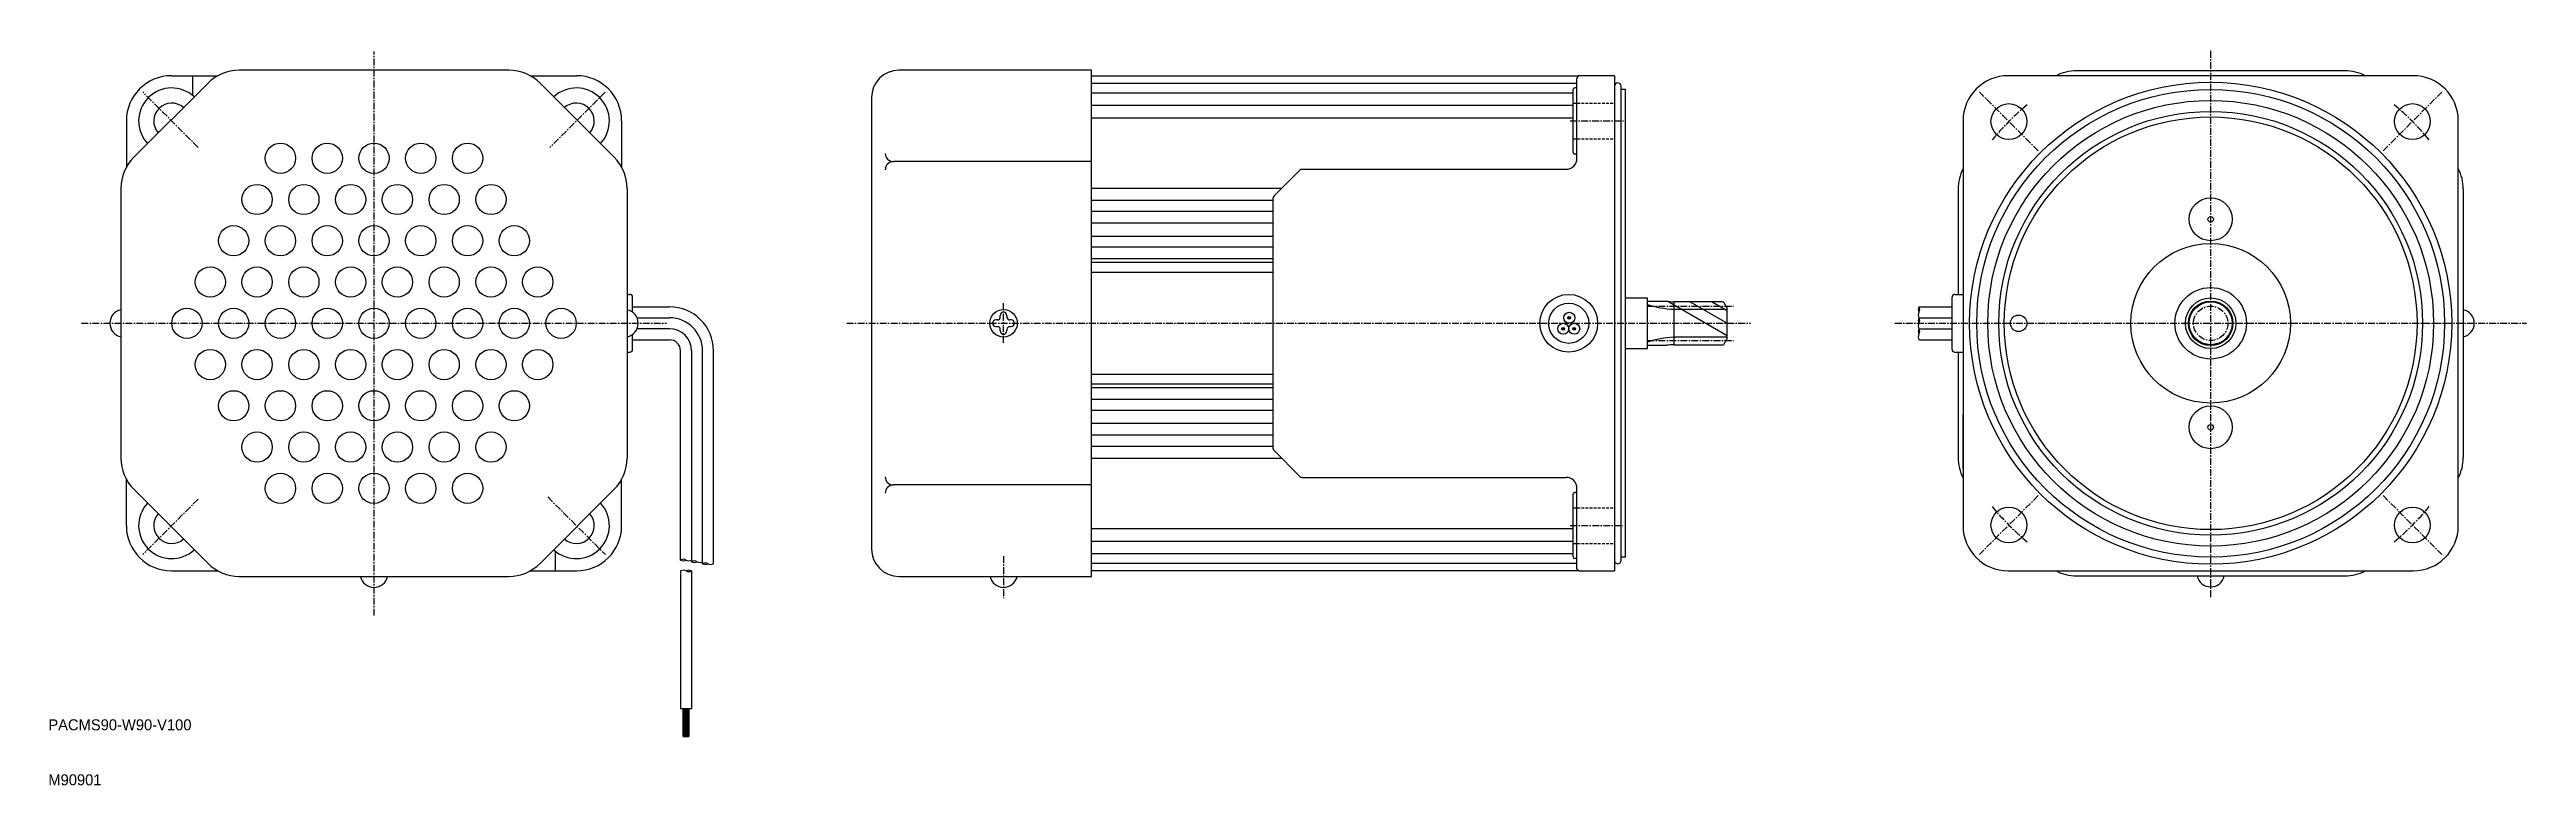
# Model space of a CAD drawing. Extents: x -276 to 174, y -51 to 83.
import ezdxf

# ---------------------------------------------------------------- set-up
doc = ezdxf.new("R2010")
doc.units = 0
doc.linetypes.add('CENTER', pattern=[2, 1.25, -0.25, 0.25, -0.25])
doc.linetypes.add('DASHED', pattern=[0.75, 0.5, -0.25])
doc.layers.get('0').update_dxf_attribs({"linetype": 'CONTINUOUS'})
doc.layers.add('CENTER', color=1, linetype='CENTER')

msp = doc.modelspace()

# ---------------------------------------------------------------- linework, layer by layer
at = {"color": 7, "linetype": 'CONTINUOUS'}
for p, q in [((-246.91, 77.13), (-260.4, 63.64)), ((-253.55, 78.47), (-245.13, 78.47)), ((-249.75, 78.47), (-249.75, 74.89)), ((-192.24, 79.47), (-241.25, 79.47)), ((-188.37, 78.47), (-179.95, 78.47)), ((-173.09, 63.64), (-186.58, 77.13)), ((-86.35, 79.47), (-121.35, 79.47)), ((-86.35, -12.53), (-86.35, 79.47)), ((-86.35, 78.45), (2.21, 78.45)), ((-86.35, 77.12), (1.85, 77.12)), ((1.85, 63.47), (1.85, 77.97)), ((8.65, 78.47), (2.35, 78.47)), ((8.65, 78.47), (8.65, -11.53)), ((9.85, -9.63), (9.85, 76.57)), ((153.8, 78.47), (80.2, 78.47)), ((141.4, 79.37), (92.59, 79.37)), ((-126.35, 74.47), (-126.35, -7.53)), ((1.15, 75.31), (-86.35, 75.31)), ((1.15, 73.05), (-86.35, 73.05)), ((1.15, 73.49), (1.15, 75.94)), ((1.15, 67), (1.15, 73.49)), ((1.85, 76.24), (1.45, 76.24)), ((10.65, 75.97), (9.85, 75.97)), ((10.65, -9.03), (10.65, 75.97)), ((-261.75, 70.27), (-261.75, 61.85)), ((-171.75, 70.27), (-171.75, 61.85)), ((-86.35, 70.83), (1.15, 70.83)), ((72, 70.27), (72, -3.33)), ((162, -3.33), (162, 70.27)), ((1.15, 64.54), (1.15, 67)), ((1.85, 64.24), (1.45, 64.24)), ((-86.35, 62.86), (-122.36, 62.86)), ((-48.5, 61.33), (-53.2, 56.62)), ((-48.14, 61.47), (-0.15, 61.47)), ((-262.75, 57.98), (-262.75, 8.96)), ((-170.75, 57.98), (-170.75, 8.96)), ((-86.35, 58.06), (-51.77, 58.06)), ((-53.35, 55.78), (-86.35, 55.78)), ((-53.35, 10.68), (-53.35, 56.27)), ((71.1, 57.88), (71.1, 38.72)), ((162.9, 57.88), (162.9, 9.06)), ((-53.35, 53.76), (-86.35, 53.76)), ((-53.35, 51.64), (-86.35, 51.64)), ((-53.35, 49.24), (-86.35, 49.24)), ((-53.35, 47.29), (-86.35, 47.29)), ((-86.35, 45.22), (-53.35, 45.22)), ((-86.35, 44.55), (-53.35, 44.55)), ((-86.35, 42.79), (-53.35, 42.79)), ((-170.75, 38.72), (-170.25, 38.72)), ((-169.75, 35.47), (-169.75, 38.22)), ((-169.75, 36.47), (-163.05, 36.47)), ((10.65, 38.07), (14.65, 38.07)), ((14.65, 28.87), (14.65, 38.07)), ((14.65, 37.47), (18.18, 37.47)), ((19.45, 37.37), (19.45, 29.58)), ((28.45, 37.37), (19.45, 37.37)), ((28.45, 37.37), (29.15, 36.16)), ((29.15, 30.79), (29.15, 36.16)), ((64, 36.47), (70, 36.47)), ((70, 28.72), (70, 38.22)), ((70.5, 38.72), (72, 38.72)), ((-168.96, 34.47), (-163.05, 34.47)), ((-163.05, 32.47), (-168.96, 32.47)), ((-103.45, 34.07), (-103.75, 34.07)), ((-103.75, 32.87), (-103.45, 32.87)), ((-102.95, 34.57), (-102.95, 34.87)), ((-102.95, 32.07), (-102.95, 32.37)), ((-101.75, 34.87), (-101.75, 34.57)), ((-101.75, 32.37), (-101.75, 32.07)), ((-100.95, 34.07), (-101.25, 34.07)), ((-101.25, 32.87), (-100.95, 32.87)), ((64, 34.47), (70, 34.47)), ((64, 32.47), (70, 32.47)), ((-170.75, 28.22), (-170.25, 28.22)), ((-169.75, 28.72), (-169.75, 31.47)), ((-169.75, 30.47), (-163.05, 30.47)), ((-161.05, -9.56), (-161.05, 28.47)), ((-159.05, 28.47), (-159.05, -9.86)), ((-157.05, -10.24), (-157.05, 28.47)), ((-155.05, -10.24), (-155.05, 28.47)), ((10.65, 28.87), (14.65, 28.87)), ((14.65, 29.47), (18.18, 29.47)), ((19.45, 29.58), (28.45, 29.58)), ((29.15, 30.79), (28.45, 29.58)), ((64, 30.47), (70, 30.47)), ((70.5, 28.22), (72, 28.22)), ((71.1, 28.22), (71.1, 9.03)), ((-53.35, 24.15), (-86.35, 24.15)), ((-53.35, 22.39), (-86.35, 22.39)), ((-53.35, 21.72), (-86.35, 21.72)), ((-86.35, 19.65), (-53.35, 19.65)), ((-86.35, 17.7), (-53.35, 17.7)), ((-86.35, 15.31), (-53.35, 15.31)), ((72, 7.01), (72, 16.91)), ((-86.35, 13.18), (-53.35, 13.18)), ((-86.35, 11.16), (-53.35, 11.16)), ((-53.2, 10.33), (-48.5, 5.62)), ((-261.75, -3.33), (-261.75, 5.09)), ((-171.75, -3.33), (-171.75, 5.09)), ((-51.77, 8.89), (-86.35, 8.89)), ((-48.14, 5.47), (-0.15, 5.47)), ((-260.4, 3.31), (-246.91, -10.18)), ((-186.58, -10.18), (-173.09, 3.31)), ((-86.35, 4.08), (-122.36, 4.08)), ((1.15, -0.05), (1.15, 2.4)), ((1.85, 2.7), (1.45, 2.7)), ((1.85, -11.13), (1.85, 3.47)), ((1.15, -3.89), (-86.35, -3.89)), ((1.15, -6.55), (1.15, -0.05)), ((-183.75, -11.53), (-183.75, -7.94)), ((-86.35, -6.11), (1.15, -6.11)), ((-86.35, -8.36), (1.15, -8.36)), ((1.15, -9), (1.15, -6.55)), ((-253.55, -11.53), (-245.13, -11.53)), ((-241.25, -12.53), (-192.24, -12.53)), ((-188.37, -11.53), (-179.95, -11.53)), ((-161.05, -11.54), (-161.05, -36.63)), ((-159.05, -11.54), (-159.05, -36.63)), ((-121.35, -12.53), (-86.35, -12.53)), ((1.85, -10.17), (-86.35, -10.17)), ((2.21, -11.51), (-86.35, -11.51)), ((1.85, -9.3), (1.45, -9.3)), ((2.35, -11.53), (8.65, -11.53)), ((10.65, -9.03), (9.85, -9.03)), ((80.2, -11.53), (153.8, -11.53)), ((92.59, -12.43), (141.4, -12.43)), ((-159.05, -36.63), (-161.05, -36.63)), ((-160.55, -41.63), (-160.55, -36.63)), ((-159.55, -36.63), (-159.55, -41.63)), ((-160.55, -41.63), (-159.55, -41.63)), ((-159.55, -41.63), (-159.55, -41.62))]:
    msp.add_line(p, q, dxfattribs=at)
at = {"color": 3, "linetype": 'DASHED'}
for p, q in [((1.15, 73.49), (8.65, 73.49)), ((1.15, 67), (8.65, 67)), ((1.15, -0.05), (8.65, -0.05)), ((1.15, -6.55), (8.65, -6.55))]:
    msp.add_line(p, q, dxfattribs=at)
at = {"color": 3, "linetype": 'CONTINUOUS'}
for p, q in [((29.15, 31.16), (18.23, 37.47)), ((19.45, 36.02), (29.15, 36.02)), ((22.4, 37.37), (29.15, 33.47)), ((26.4, 37.37), (29.15, 35.78)), ((29.15, 30.93), (19.45, 30.93)), ((-160.55, -36.68), (-160.49, -36.63)), ((-160.55, -36.82), (-160.35, -36.63)), ((-160.55, -36.97), (-160.21, -36.63)), ((-160.55, -37.11), (-160.07, -36.63)), ((-160.55, -37.25), (-159.93, -36.63)), ((-160.55, -37.39), (-159.78, -36.63)), ((-160.55, -37.53), (-159.64, -36.63)), ((-160.55, -37.67), (-159.55, -36.67)), ((-160.55, -37.81), (-159.55, -36.81)), ((-160.55, -37.96), (-159.55, -36.96)), ((-160.55, -38.1), (-159.55, -37.1)), ((-160.55, -38.24), (-159.55, -37.24)), ((-160.55, -38.38), (-159.55, -37.38)), ((-160.55, -38.52), (-159.55, -37.52)), ((-160.55, -38.66), (-159.55, -37.66)), ((-160.55, -38.8), (-159.55, -37.8)), ((-160.55, -38.95), (-159.55, -37.95)), ((-160.55, -39.09), (-159.55, -38.09)), ((-160.55, -39.23), (-159.55, -38.23)), ((-160.55, -39.37), (-159.55, -38.37)), ((-160.55, -39.51), (-159.55, -38.51)), ((-160.55, -39.65), (-159.55, -38.65)), ((-160.55, -39.79), (-159.55, -38.79)), ((-160.55, -39.93), (-159.55, -38.93)), ((-160.55, -40.08), (-159.55, -39.08)), ((-160.55, -40.22), (-159.55, -39.22)), ((-160.55, -40.36), (-159.55, -39.36)), ((-160.55, -40.5), (-159.55, -39.5)), ((-160.55, -40.64), (-159.55, -39.64)), ((-160.55, -40.78), (-159.55, -39.78)), ((-160.55, -40.92), (-159.55, -39.92)), ((-160.55, -41.07), (-159.55, -40.07)), ((-160.55, -41.21), (-159.55, -40.21)), ((-160.55, -41.35), (-159.55, -40.35)), ((-160.55, -41.49), (-159.55, -40.49)), ((-160.54, -41.63), (-159.55, -40.63)), ((-160.4, -41.63), (-159.55, -40.77)), ((-160.26, -41.63), (-159.55, -40.91)), ((-160.12, -41.63), (-159.55, -41.06)), ((-159.98, -41.63), (-159.55, -41.2)), ((-159.84, -41.63), (-159.55, -41.34)), ((-159.69, -41.63), (-159.55, -41.48))]:
    msp.add_line(p, q, dxfattribs=at)
at = {"color": 7, "linetype": 'CONTINUOUS'}
for centre, radius in [((117, 33.47), 43.8), ((117, 33.47), 42.5), ((117, 33.47), 40.5), ((80.33, 70.14), 3.25), ((153.66, 70.14), 3.25), ((117, 33.47), 38.5), ((117, 33.47), 37.5), ((-233.75, 63.47), 2.75), ((-225.25, 63.47), 2.75), ((-216.75, 63.47), 2.75), ((-208.25, 63.47), 2.75), ((-199.75, 63.47), 2.75), ((-238, 55.97), 2.75), ((-229.5, 55.97), 2.75), ((-221, 55.97), 2.75), ((-212.5, 55.97), 2.75), ((-204, 55.97), 2.75), ((-195.5, 55.97), 2.75), ((117, 52.37), 3.9), ((-242.25, 48.47), 2.75), ((-233.75, 48.47), 2.75), ((-225.25, 48.47), 2.75), ((-216.75, 48.47), 2.75), ((-208.25, 48.47), 2.75), ((-199.75, 48.47), 2.75), ((-191.25, 48.47), 2.75), ((117, 52.37), 0.5), ((117, 33.47), 14.5), ((-246.5, 40.97), 2.75), ((-238, 40.97), 2.75), ((-229.5, 40.97), 2.75), ((-221, 40.97), 2.75), ((-212.5, 40.97), 2.75), ((-204, 40.97), 2.75), ((-195.5, 40.97), 2.75), ((-187, 40.97), 2.75), ((-250.75, 33.47), 2.75), ((-242.25, 33.47), 2.75), ((-233.75, 33.47), 2.75), ((-225.25, 33.47), 2.75), ((-216.75, 33.47), 2.75), ((-208.25, 33.47), 2.75), ((-199.75, 33.47), 2.75), ((-191.25, 33.47), 2.75), ((-182.75, 33.47), 2.75), ((0.35, 33.47), 5.25), ((0.35, 33.47), 3.65), ((117, 33.47), 6.5), ((117, 33.47), 4.6), ((117, 33.47), 4.05), ((117, 33.47), 3.9), ((-102.35, 33.47), 2.5), ((-0.65, 32.47), 1), ((-0.65, 32.47), 0.25), ((-0.65, 32.47), 0.2), ((-0.65, 32.47), 0.15), ((-0.65, 32.47), 0.1), ((0.45, 34.47), 1), ((0.45, 34.47), 0.25), ((0.45, 34.47), 0.2), ((0.45, 34.47), 0.15), ((0.45, 34.47), 0.1), ((1.35, 32.47), 1), ((1.35, 32.47), 0.25), ((1.35, 32.47), 0.2), ((1.35, 32.47), 0.15), ((1.35, 32.47), 0.1), ((82.1, 33.47), 1.5), ((-246.5, 25.97), 2.75), ((-238, 25.97), 2.75), ((-229.5, 25.97), 2.75), ((-221, 25.97), 2.75), ((-212.5, 25.97), 2.75), ((-204, 25.97), 2.75), ((-195.5, 25.97), 2.75), ((-187, 25.97), 2.75), ((-242.25, 18.47), 2.75), ((-233.75, 18.47), 2.75), ((-225.25, 18.47), 2.75), ((-216.75, 18.47), 2.75), ((-208.25, 18.47), 2.75), ((-199.75, 18.47), 2.75), ((-191.25, 18.47), 2.75), ((117, 14.57), 3.9), ((-238, 10.97), 2.75), ((-229.5, 10.97), 2.75), ((-221, 10.97), 2.75), ((-212.5, 10.97), 2.75), ((-204, 10.97), 2.75), ((-195.5, 10.97), 2.75), ((117, 14.57), 0.5), ((-233.75, 3.47), 2.75), ((-225.25, 3.47), 2.75), ((-216.75, 3.47), 2.75), ((-208.25, 3.47), 2.75), ((-199.75, 3.47), 2.75), ((80.33, -3.2), 3.25), ((153.66, -3.2), 3.25)]:
    msp.add_circle(centre, radius, dxfattribs=at)
for centre, radius, start, end in [((-253.55, 70.27), 8.2, 90, 180), ((-241.25, 71.47), 8, 90, 135), ((-192.24, 71.47), 8, 45, 90), ((-179.95, 70.27), 8.2, 0, 90), ((-121.35, 74.47), 5, 89.9989, 179.9989), ((2.35, 77.97), 0.5, 90, 180), ((9.25, 76.57), 0.6, 0, 180), ((80.2, 70.27), 8.2, 90, 180), ((92.59, 71.37), 8, 90, 117.4392), ((141.4, 71.37), 8, 62.5608, 90), ((153.8, 70.27), 8.2, 0, 90), ((-253.52, 70.24), 6, 46.911, 223.089), ((-253.52, 70.24), 3.25, 48.5295, 221.4705), ((-179.98, 70.24), 6, 316.911, 133.089), ((-179.98, 70.24), 3.25, 318.5295, 131.4705), ((1.45, 75.94), 0.3, 90, 180), ((-254.75, 57.98), 8, 135, 180), ((-178.75, 57.98), 8, 0, 45), ((-122.36, 64.36), 1.5, 180, 270), ((-0.15, 63.47), 2, 270, 0), ((1.45, 64.54), 0.3, 180, 270), ((-122.36, 61.36), 1.5, 90, 180), ((-48.14, 60.97), 0.5, 90, 135), ((79.1, 57.88), 8, 152.5607, 180), ((154.9, 57.88), 8, 0, 27.439), ((-52.85, 56.27), 0.5, 135, 180), ((-170.25, 38.22), 0.5, 0, 90), ((-163.05, 28.47), 8, 0, 90), ((20.24, 55.19), 17.84, 263.3489, 267.4587), ((64.86, 35.97), 1, 150, 210), ((63.13, 35.97), 1, 330, 30), ((70.5, 38.22), 0.5, 90, 180), ((-262.25, 33.47), 2.5, 101.5374, 258.4631), ((-171.25, 33.47), 2.5, 281.5369, 78.4626), ((-163.05, 28.47), 6, 0, 90), ((-163.05, 28.47), 4, 0, 90), ((-103.75, 33.47), 0.6, 90, 270), ((-103.45, 34.57), 0.5, 270, 0), ((-103.45, 32.37), 0.5, 0, 90), ((-102.35, 34.87), 0.6, 0, 180), ((-102.35, 32.07), 0.6, 180, 0), ((-101.25, 34.57), 0.5, 180, 270), ((-101.25, 32.37), 0.5, 90, 180), ((-100.95, 33.47), 0.6, 270, 90), ((64.86, 34.97), 1, 150, 210), ((64.86, 33.97), 1, 150, 210), ((64.86, 32.97), 1, 150, 210), ((64.86, 31.97), 1, 150, 210), ((63.13, 33.97), 1, 330, 30), ((63.13, 31.97), 1, 330, 30), ((162.4, 33.47), 2.5, 281.5369, 78.4631), ((-170.25, 28.72), 0.5, 270, 0), ((-163.05, 28.47), 2, 0, 90), ((20.24, 11.76), 17.84, 92.5413, 96.6511), ((64.86, 30.97), 1, 150, 210), ((70.5, 28.72), 0.5, 180, 270), ((-52.85, 10.68), 0.5, 180, 225), ((79.1, 9.06), 8, 180, 207.439), ((154.9, 9.06), 8, 332.561, 0), ((-254.75, 8.96), 8, 180, 225), ((-178.75, 8.96), 8, 315, 0), ((-122.36, 5.58), 1.5, 180, 270), ((-48.14, 5.97), 0.5, 225, 270), ((-0.15, 3.47), 2, 0, 90), ((-253.52, -3.3), 6, 136.911, 313.089), ((-179.98, -3.3), 6, 226.911, 43.089), ((-122.36, 2.58), 1.5, 90, 180), ((1.45, 2.4), 0.3, 90, 180), ((-253.55, -3.33), 8.2, 180, 270), ((-253.52, -3.3), 3.25, 138.5295, 311.4705), ((-179.98, -3.3), 3.25, 228.5295, 41.4705), ((-179.95, -3.33), 8.2, 270, 0), ((80.2, -3.33), 8.2, 180, 270), ((153.8, -3.33), 8.2, 270, 0), ((-121.35, -7.53), 5, 180, 270), ((1.45, -9), 0.3, 180, 270), ((-241.25, -4.53), 8, 225, 270), ((-216.75, -12.03), 2.5, 191.5369, 348.4631), ((-192.24, -4.53), 8, 270, 315), ((-160.55, -10.43), 1, 60.0042, 120.0057), ((-160.55, -8.7), 1, 239.9993, 300.0007), ((-160.55, -12.4), 1, 59.9993, 120.0007), ((-159.55, -8.7), 1, 239.9993, 300.0007), ((-159.55, -12.4), 1, 59.9993, 120.0007), ((-159.55, -10.67), 1, 239.9993, 300.0007), ((-158.55, -10.73), 1, 59.9993, 120.0057), ((-158.55, -9), 1, 239.9993, 300.0007), ((-157.55, -9), 1, 239.9993, 300.0007), ((-156.55, -11.1), 1, 59.9993, 120.0007), ((-156.55, -9.37), 1, 239.9993, 300.0007), ((-155.55, -9.37), 1, 239.9993, 300.0007), ((-102.35, -12.03), 2.5, 191.5369, 348.4631), ((2.27, -11.11), 0.423, 182.1794, 280.501), ((9.25, -9.63), 0.6, 179.9905, 0), ((92.59, -4.43), 8, 242.5608, 270), ((117, -11.93), 2.5, 191.5369, 348.4631), ((141.4, -4.43), 8, 270, 297.4392)]:
    msp.add_arc(centre, radius, start, end, dxfattribs=at)
at = {"color": 3, "linetype": 'CONTINUOUS'}
for centre, start, end in [((20.24, 53.84), 251.7329, 267.4587), ((20.24, 13.11), 92.5413, 108.2671)]:
    msp.add_arc(centre, 17.84, start, end, dxfattribs=at)
at = {"layer": 'CENTER', "color": 1, "linetype": 'CENTER'}
for p, q in [((-216.75, -19.66), (-216.75, 82.87)), ((117, -16.28), (117, 83.23)), ((-248.7, 65.43), (-258.76, 75.49)), ((-174.73, 75.49), (-184.79, 65.43)), ((85.66, 64.81), (74.99, 75.48)), ((148.33, 64.81), (159, 75.48)), ((0.62, 70.24), (10.29, 70.24)), ((-102.35, 29.93), (-102.35, 37.15)), ((14.65, 36.59), (30.28, 36.59)), ((-269.92, 33.47), (-163.58, 33.47)), ((-130.86, 33.47), (33.35, 33.47)), ((59.61, 33.47), (174.38, 33.47)), ((14.65, 30.36), (30.28, 30.36)), ((-248.7, 1.52), (-258.76, -8.55)), ((-185.18, 1.9), (-174.69, -8.58)), ((85.66, 2.14), (74.99, -8.53)), ((148.33, 2.14), (159, -8.53)), ((0.64, -3.3), (10.16, -3.3)), ((-102.35, -8.85), (-102.35, -16.47))]:
    msp.add_line(p, q, dxfattribs=at)
msp.add_circle((116.99, 33.47), 3.12, dxfattribs=at)
for centre, start, end in [((117.1, 33.37), 130, 140), ((116.9, 33.37), 40, 50), ((117.1, 33.57), 220, 230), ((116.9, 33.57), 310, 320)]:
    msp.add_arc(centre, 52, start, end, dxfattribs=at)

# ---------------------------------------------------------------- texts
at = {"color": 7, "linetype": 'CONTINUOUS'}
for s, p in [('PACMS90-W90-V100', (-275.93, -40.51)), ('M90901', (-275.93, -50.51))]:
    msp.add_text(s, height=2, dxfattribs=at).set_placement(p)

doc.saveas('drawing.dxf')
